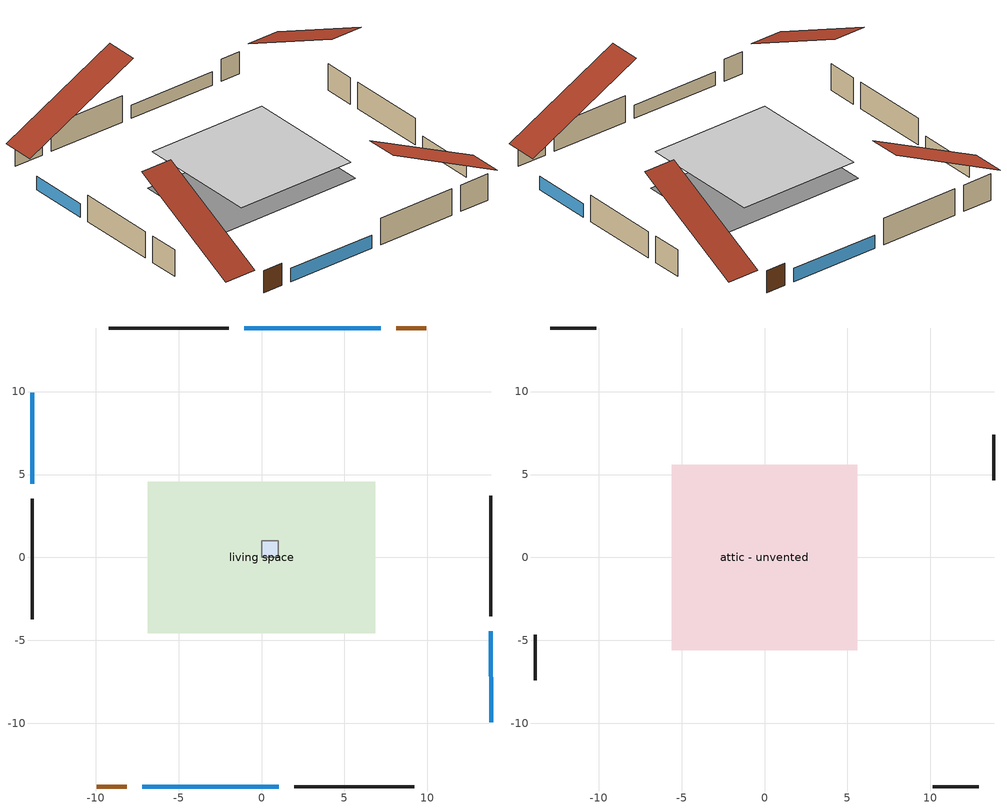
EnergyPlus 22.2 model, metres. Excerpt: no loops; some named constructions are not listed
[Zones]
living space
 floor foundation (Slab construction): -6.86,-4.57 -6.86,4.57 6.86,4.57 6.86,-4.57 z0
 wall outside (Wall construction): -1.97,13.83 -9.21,13.83 / 13.83,-3.53 13.83,3.71 / 1.97,-13.83 9.21,-13.83 / -13.83,3.53 -13.83,-3.71 z0:2.44
 wall outside (AdiabaticWallConstruction 1): 9.94,13.83 8.11,13.83 / -9.94,-13.83 -8.11,-13.83 z0:2.03
 wall outside (AdiabaticWallConstruction): 13.83,-9.94 13.83,-4.45 / 7.19,13.83 -1.05,13.83 / -7.19,-13.83 1.05,-13.83 / -13.83,9.94 -13.83,4.45 z0:1.22
 window (WindowConstruction 2): 13.83,-9.94 13.83,-4.46 z0:1.22
 window (WindowConstruction): 7.19,13.83 -1.04,13.83 z0:1.22
 window (WindowConstruction 1): -7.19,-13.83 1.04,-13.83 z0:1.22
 window (WindowConstruction 3): -13.83,9.94 -13.83,4.46 z0:1.22
 door (Door): 9.94,13.83 8.11,13.83 z0:2.03
 door (Door 1): -9.94,-13.83 -8.11,-13.83 z0:2.03
central ac and furnace airloop ret air zone
 floor adiabatic (AdiabaticConst): 0,0 0,1 1,1 1,0 z0
 wall adiabatic (AdiabaticConst): 0,1 0,0 1,0 1,1 0,1 z0:1
 ceiling adiabatic (AdiabaticConst): 1,0 1,1 0,1 0,0 z1
attic - unvented
 floor to living space (FloorBelowAttic construction Reversed): -5.6,-5.6 -5.6,5.6 5.6,5.6 5.6,-5.6 z2.44
 wall outside (WallAtticGable construction): -10.14,13.83 -12.9,13.83 / 13.83,4.64 13.83,7.4 / 10.14,-13.83 12.9,-13.83 / -13.83,-4.64 -13.83,-7.4 z0:2.44
 roof outside (Roof construction): 10.87,13.83,2.44 10.87,3.24,7.74 13.83,3.24,7.74 13.83,13.83,2.44; 13.83,-10.87,2.44 3.24,-10.87,7.74 3.24,-13.83,7.74 13.83,-13.83,2.44; -10.87,-13.83,2.44 -10.87,-3.24,7.74 -13.83,-3.24,7.74 -13.83,-13.83,2.44; -13.83,10.87,2.44 -3.24,10.87,7.74 -3.24,13.83,7.74 -13.83,13.83,2.44
[Construction]
FloorBelowAttic construction: CeilingStudAndCavity, Drywall 0.5 in.
[Schedule:Day:Interval]
Schedule Day 5; Schedule Day 6; Schedule Day 7; Schedule Day 9; Schedule Day 11; Schedule Day 12; Schedule Day 14; Schedule Day 15; Schedule Day 16; Schedule Day 17; Schedule Day 18; Schedule Day 19; clothes dryer exhaust schedule allday2; clothes dryer exhaust schedule allday3; clothes dryer exhaust schedule allday4; clothes dryer exhaust schedule allday6; clothes dryer schedule allday2; clothes dryer schedule allday3; clothes dryer schedule allday4; clothes dryer schedule allday6; cooling season schedule allday1; cooling season schedule allday11; heating season schedule allday3: 24:00, 0, No
clothes dryer exhaust schedule allday1: 09:00, 0, 10:00, 0.566667, 16:00, 0, 17:00, 0.3, 18:00, 0.1, 24:00, 0, No
clothes dryer exhaust schedule allday5: 06:00, 0, 07:00, 0.65, 11:00, 0, 12:00, 0.566667, 20:00, 0, 23:00, 0.4, 24:00, 0, No
clothes dryer exhaust schedule allday7: 13:00, 0, 15:00, 0.4, 24:00, 0, No
clothes dryer schedule allday1: 09:00, 0, 10:00, 0.0302714, 16:00, 0, 17:00, 0.0058593, 24:00, 0, No
clothes dryer schedule allday5: 06:00, 0, 07:00, 0.0211826, 11:00, 0, 12:00, 0.0193903, 20:00, 0, 21:00, 0.00874707, 22:00, 0.00322948, 23:00, 0.012392, 24:00, 0, No
clothes dryer schedule allday7: 13:00, 0, 14:00, 0.00380235, 15:00, 0.00029145, 24:00, 0, No
cooking range allday1; cooking range allday12: 02:00, 0.0466667, 04:00, 0.0266667, 05:00, 0.0466667, 06:00, 0.0733333, 07:00, 0.166667, 08:00, 0.28, 09:00, 0.306667, 10:00, 0.32, 11:00, 0.28, 12:00, 0.333333, 13:00, 0.38, 14:00, 0.306667, 15:00, 0.38, 16:00, 0.293333, 17:00, 0.613333, 18:00, 1, 19:00, 0.78, 20:00, 0.4, 21:00, 0.233333, 22:00, 0.166667, 23:00, 0.106667, 24:00, 0.0733333, No
cooking range allday3; cooking range allday5: 02:00, 0.0421574, 04:00, 0.0240899, 05:00, 0.0421574, 06:00, 0.0662473, 07:00, 0.150562, 08:00, 0.252944, 09:00, 0.277034, 10:00, 0.289079, 11:00, 0.252944, 12:00, 0.301124, 13:00, 0.343282, 14:00, 0.277034, 15:00, 0.343282, 16:00, 0.264989, 17:00, 0.554069, 18:00, 0.903373, 19:00, 0.704631, 20:00, 0.361349, 21:00, 0.210787, 22:00, 0.150562, 23:00, 0.0963598, 24:00, 0.0662473, No
cooking range allday4: 02:00, 0.0419872, 04:00, 0.0239927, 05:00, 0.0419872, 06:00, 0.0659799, 07:00, 0.149954, 08:00, 0.251923, 09:00, 0.275916, 10:00, 0.287912, 11:00, 0.251923, 12:00, 0.299909, 13:00, 0.341896, 14:00, 0.275916, 15:00, 0.341896, 16:00, 0.26392, 17:00, 0.551832, 18:00, 0.899727, 19:00, 0.701787, 20:00, 0.359891, 21:00, 0.209936, 22:00, 0.149954, 23:00, 0.0959708, 24:00, 0.0659799, No
cooking range allday6; cooking range allday9: 02:00, 0.0378608, 04:00, 0.0216348, 05:00, 0.0378608, 06:00, 0.0594956, 07:00, 0.135217, 08:00, 0.227165, 09:00, 0.2488, 10:00, 0.259617, 11:00, 0.227165, 12:00, 0.270435, 13:00, 0.308295, 14:00, 0.2488, 15:00, 0.308295, 16:00, 0.237982, 17:00, 0.4976, 18:00, 0.811304, 19:00, 0.632817, 20:00, 0.324521, 21:00, 0.189304, 22:00, 0.135217, 23:00, 0.086539, 24:00, 0.0594956, No
cooking range allday7: 02:00, 0.0381161, 04:00, 0.0217806, 05:00, 0.0381161, 06:00, 0.0598967, 07:00, 0.136129, 08:00, 0.228696, 09:00, 0.250477, 10:00, 0.261367, 11:00, 0.228696, 12:00, 0.272258, 13:00, 0.310374, 14:00, 0.250477, 15:00, 0.310374, 16:00, 0.239587, 17:00, 0.500954, 18:00, 0.816773, 19:00, 0.637083, 20:00, 0.326709, 21:00, 0.19058, 22:00, 0.136129, 23:00, 0.0871225, 24:00, 0.0598967, No
cooking range allday10: 02:00, 0.0461562, 04:00, 0.026375, 05:00, 0.0461562, 06:00, 0.0725311, 07:00, 0.164844, 08:00, 0.276937, 09:00, 0.303312, 10:00, 0.3165, 11:00, 0.276937, 12:00, 0.329687, 13:00, 0.375843, 14:00, 0.303312, 15:00, 0.375843, 16:00, 0.290125, 17:00, 0.606624, 18:00, 0.989061, 19:00, 0.771468, 20:00, 0.395624, 21:00, 0.230781, 22:00, 0.164844, 23:00, 0.1055, 24:00, 0.0725311, No
cooling season schedule allday3; heating season schedule allday1; heating season schedule allday11; natural vent avail schedule day: 24:00, 1, No
exterior lighting schedule weekday1; exterior lighting schedule weekday12: 05:00, 0.434959, 06:00, 0.349858, 07:00, 0.330947, 08:00, 0.321491, 09:00, 0.312035, 10:00, 0.264757, 11:00, 0.208024, 12:00, 0.141834, 13:00, 0.113467, 15:00, 0.104012, 16:00, 0.113467, 17:00, 0.179657, 18:00, 0.349858, 19:00, 0.463325, 20:00, 0.614615, 21:00, 0.860461, 22:00, 0.99284, 23:00, 0.860461, 24:00, 0.595704, No
exterior lighting schedule weekday2: 05:00, 0.438095, 06:00, 0.352381, 07:00, 0.333333, 08:00, 0.32381, 09:00, 0.314286, 10:00, 0.266667, 11:00, 0.209524, 12:00, 0.142857, 13:00, 0.114286, 15:00, 0.104762, 16:00, 0.114286, 17:00, 0.180952, 18:00, 0.352381, 19:00, 0.466667, 20:00, 0.619048, 21:00, 0.866667, 22:00, 1, 23:00, 0.866667, 24:00, 0.6, No
exterior lighting schedule weekday3; exterior lighting schedule weekday5: 05:00, 0.346085, 06:00, 0.278373, 07:00, 0.263325, 08:00, 0.255802, 09:00, 0.248278, 10:00, 0.21066, 11:00, 0.165519, 12:00, 0.112854, 13:00, 0.090283, 15:00, 0.0827594, 16:00, 0.090283, 17:00, 0.142948, 18:00, 0.278373, 19:00, 0.368656, 20:00, 0.489033, 21:00, 0.684646, 22:00, 0.789976, 23:00, 0.684646, 24:00, 0.473986, No
exterior lighting schedule weekday4: 05:00, 0.344691, 06:00, 0.277251, 07:00, 0.262265, 08:00, 0.254771, 09:00, 0.247278, 10:00, 0.209812, 11:00, 0.164852, 12:00, 0.112399, 13:00, 0.0899193, 15:00, 0.082426, 16:00, 0.0899193, 17:00, 0.142372, 18:00, 0.277251, 19:00, 0.367171, 20:00, 0.487063, 21:00, 0.681888, 22:00, 0.786794, 23:00, 0.681888, 24:00, 0.472076, No
exterior lighting schedule weekday6; exterior lighting schedule weekday9: 05:00, 0.28823, 06:00, 0.231837, 07:00, 0.219305, 08:00, 0.213039, 09:00, 0.206773, 10:00, 0.175444, 11:00, 0.137849, 12:00, 0.093988, 13:00, 0.0751904, 15:00, 0.0689245, 16:00, 0.0751904, 17:00, 0.119051, 18:00, 0.231837, 19:00, 0.307027, 20:00, 0.407281, 21:00, 0.570194, 22:00, 0.657916, 23:00, 0.570194, 24:00, 0.394749, No
exterior lighting schedule weekday7: 05:00, 0.286139, 06:00, 0.230155, 07:00, 0.217714, 08:00, 0.211494, 09:00, 0.205273, 10:00, 0.174171, 11:00, 0.136849, 12:00, 0.0933061, 13:00, 0.0746448, 15:00, 0.0684244, 16:00, 0.0746448, 17:00, 0.118188, 18:00, 0.230155, 19:00, 0.3048, 20:00, 0.404326, 21:00, 0.566057, 22:00, 0.653142, 23:00, 0.566057, 24:00, 0.391885, No
exterior lighting schedule weekday10: 05:00, 0.345039, 06:00, 0.277532, 07:00, 0.26253, 08:00, 0.255029, 09:00, 0.247528, 10:00, 0.210024, 11:00, 0.165019, 12:00, 0.112513, 13:00, 0.0900102, 15:00, 0.0825094, 16:00, 0.0900102, 17:00, 0.142516, 18:00, 0.277532, 19:00, 0.367542, 20:00, 0.487555, 21:00, 0.682578, 22:00, 0.787589, 23:00, 0.682578, 24:00, 0.472554, No
exterior lighting schedule weekday11: 05:00, 0.343994, 06:00, 0.276691, 07:00, 0.261734, 08:00, 0.254256, 09:00, 0.246778, 10:00, 0.209387, 11:00, 0.164519, 12:00, 0.112172, 13:00, 0.0897375, 15:00, 0.0822593, 16:00, 0.0897375, 17:00, 0.142084, 18:00, 0.276691, 19:00, 0.366428, 20:00, 0.486078, 21:00, 0.680509, 22:00, 0.785203, 23:00, 0.680509, 24:00, 0.471122, No
exterior lighting schedule weekend1; exterior lighting schedule weekend12: 02:00, 0.434959, 04:00, 0.425503, 05:00, 0.434959, 06:00, 0.425503, 07:00, 0.416047, 08:00, 0.38768, 09:00, 0.340402, 10:00, 0.283669, 11:00, 0.226935, 12:00, 0.15129, 13:00, 0.113467, 15:00, 0.104012, 16:00, 0.113467, 17:00, 0.179657, 18:00, 0.359314, 19:00, 0.45387, 20:00, 0.567337, 21:00, 0.784816, 22:00, 0.926651, 23:00, 0.803728, 24:00, 0.557882, No
exterior lighting schedule weekend2: 02:00, 0.438095, 04:00, 0.428571, 05:00, 0.438095, 06:00, 0.428571, 07:00, 0.419048, 08:00, 0.390476, 09:00, 0.342857, 10:00, 0.285714, 11:00, 0.228571, 12:00, 0.152381, 13:00, 0.114286, 15:00, 0.104762, 16:00, 0.114286, 17:00, 0.180952, 18:00, 0.361905, 19:00, 0.457143, 20:00, 0.571429, 21:00, 0.790476, 22:00, 0.933333, 23:00, 0.809524, 24:00, 0.561905, No
exterior lighting schedule weekend3; exterior lighting schedule weekend5: 02:00, 0.346085, 04:00, 0.338561, 05:00, 0.346085, 06:00, 0.338561, 07:00, 0.331038, 08:00, 0.308467, 09:00, 0.270849, 10:00, 0.225707, 11:00, 0.180566, 12:00, 0.120377, 13:00, 0.090283, 15:00, 0.0827594, 16:00, 0.090283, 17:00, 0.142948, 18:00, 0.285896, 19:00, 0.361132, 20:00, 0.451415, 21:00, 0.624457, 22:00, 0.737311, 23:00, 0.639504, 24:00, 0.443891, No
exterior lighting schedule weekend4: 02:00, 0.344691, 04:00, 0.337197, 05:00, 0.344691, 06:00, 0.337197, 07:00, 0.329704, 08:00, 0.307224, 09:00, 0.269758, 10:00, 0.224798, 11:00, 0.179839, 12:00, 0.119892, 13:00, 0.0899193, 15:00, 0.082426, 16:00, 0.0899193, 17:00, 0.142372, 18:00, 0.284744, 19:00, 0.359677, 20:00, 0.449597, 21:00, 0.621942, 22:00, 0.734341, 23:00, 0.636928, 24:00, 0.442103, No
exterior lighting schedule weekend6; exterior lighting schedule weekend9: 02:00, 0.28823, 04:00, 0.281964, 05:00, 0.28823, 06:00, 0.281964, 07:00, 0.275698, 08:00, 0.2569, 09:00, 0.225571, 10:00, 0.187976, 11:00, 0.150381, 12:00, 0.100254, 13:00, 0.0751904, 15:00, 0.0689245, 16:00, 0.0751904, 17:00, 0.119051, 18:00, 0.238103, 19:00, 0.300761, 20:00, 0.375952, 21:00, 0.520067, 22:00, 0.614055, 23:00, 0.532598, 24:00, 0.369686, No
exterior lighting schedule weekend7: 02:00, 0.286139, 04:00, 0.279918, 05:00, 0.286139, 06:00, 0.279918, 07:00, 0.273698, 08:00, 0.255037, 09:00, 0.223935, 10:00, 0.186612, 11:00, 0.14929, 12:00, 0.0995265, 13:00, 0.0746448, 15:00, 0.0684244, 16:00, 0.0746448, 17:00, 0.118188, 18:00, 0.236375, 19:00, 0.298579, 20:00, 0.373224, 21:00, 0.516294, 22:00, 0.6096, 23:00, 0.528734, 24:00, 0.367004, No
exterior lighting schedule weekend10: 02:00, 0.345039, 04:00, 0.337538, 05:00, 0.345039, 06:00, 0.337538, 07:00, 0.330038, 08:00, 0.307535, 09:00, 0.270031, 10:00, 0.225026, 11:00, 0.18002, 12:00, 0.120014, 13:00, 0.0900102, 15:00, 0.0825094, 16:00, 0.0900102, 17:00, 0.142516, 18:00, 0.285032, 19:00, 0.360041, 20:00, 0.450051, 21:00, 0.622571, 22:00, 0.735084, 23:00, 0.637572, 24:00, 0.44255, No
exterior lighting schedule weekend11: 02:00, 0.343994, 04:00, 0.336516, 05:00, 0.343994, 06:00, 0.336516, 07:00, 0.329037, 08:00, 0.306603, 09:00, 0.269212, 10:00, 0.224344, 11:00, 0.179475, 12:00, 0.11965, 13:00, 0.0897375, 15:00, 0.0822593, 16:00, 0.0897375, 17:00, 0.142084, 18:00, 0.284169, 19:00, 0.35895, 20:00, 0.448687, 21:00, 0.620684, 22:00, 0.732856, 23:00, 0.63564, 24:00, 0.441209, No
fridge allday1; fridge allday12: 01:00, 0.610949, 02:00, 0.595675, 03:00, 0.580401, 04:00, 0.565128, 06:00, 0.549854, 07:00, 0.580401, 08:00, 0.610949, 10:00, 0.626223, 12:00, 0.610949, 15:00, 0.641496, 16:00, 0.626223, 17:00, 0.672044, 18:00, 0.733139, 19:00, 0.763686, 20:00, 0.733139, 21:00, 0.717865, 22:00, 0.702591, 23:00, 0.672044, 24:00, 0.626223, No
fridge allday2: 01:00, 0.609489, 02:00, 0.594252, 03:00, 0.579015, 04:00, 0.563777, 06:00, 0.54854, 07:00, 0.579015, 08:00, 0.609489, 10:00, 0.624726, 12:00, 0.609489, 15:00, 0.639964, 16:00, 0.624726, 17:00, 0.670438, 18:00, 0.731387, 19:00, 0.761861, 20:00, 0.731387, 21:00, 0.71615, 22:00, 0.700912, 23:00, 0.670438, 24:00, 0.624726, No
fridge allday3: 01:00, 0.791241, 02:00, 0.77146, 03:00, 0.751679, 04:00, 0.731898, 06:00, 0.712117, 07:00, 0.751679, 08:00, 0.791241, 10:00, 0.811022, 12:00, 0.791241, 15:00, 0.830803, 16:00, 0.811022, 17:00, 0.870365, 18:00, 0.949489, 19:00, 0.989051, 20:00, 0.949489, 21:00, 0.929708, 22:00, 0.909927, 23:00, 0.870365, 24:00, 0.811022, No
fridge allday6: 01:00, 0.8, 02:00, 0.78, 03:00, 0.76, 04:00, 0.74, 06:00, 0.72, 07:00, 0.76, 08:00, 0.8, 10:00, 0.82, 12:00, 0.8, 15:00, 0.84, 16:00, 0.82, 17:00, 0.88, 18:00, 0.96, 19:00, 1, 20:00, 0.96, 21:00, 0.94, 22:00, 0.92, 23:00, 0.88, 24:00, 0.82, No
fridge allday10: 01:00, 0.679562, 02:00, 0.662573, 03:00, 0.645584, 04:00, 0.628595, 06:00, 0.611606, 07:00, 0.645584, 08:00, 0.679562, 10:00, 0.696551, 12:00, 0.679562, 15:00, 0.71354, 16:00, 0.696551, 17:00, 0.747518, 18:00, 0.815474, 19:00, 0.849453, 20:00, 0.815474, 21:00, 0.798485, 22:00, 0.781496, 23:00, 0.747518, 24:00, 0.696551, No
fridge allday11: 01:00, 0.675182, 02:00, 0.658303, 03:00, 0.641423, 04:00, 0.624544, 06:00, 0.607664, 07:00, 0.641423, 08:00, 0.675182, 10:00, 0.692062, 12:00, 0.675182, 15:00, 0.708942, 16:00, 0.692062, 17:00, 0.742701, 18:00, 0.810219, 19:00, 0.843978, 20:00, 0.810219, 21:00, 0.793339, 22:00, 0.77646, 23:00, 0.742701, 24:00, 0.692062, No
lighting schedule allday1: 01:00, 0.12334, 02:00, 0.074004, 04:00, 0.049336, 05:00, 0.0548505, 06:00, 0.150503, 07:00, 0.35334, 08:00, 0.447143, 09:00, 0.475188, 10:00, 0.48846, 11:00, 0.475179, 12:00, 0.456779, 13:00, 0.443498, 14:00, 0.43959, 15:00, 0.440884, 16:00, 0.454009, 17:00, 0.504823, 18:00, 0.636443, 19:00, 0.841479, 20:00, 0.996098, 21:00, 0.962576, 22:00, 0.773108, 23:00, 0.674739, 24:00, 0.248398, No
lighting schedule allday2: 01:00, 0.12334, 02:00, 0.074004, 04:00, 0.049336, 05:00, 0.0545684, 06:00, 0.149097, 07:00, 0.350038, 08:00, 0.442964, 09:00, 0.468466, 10:00, 0.479334, 11:00, 0.466177, 12:00, 0.447949, 13:00, 0.434792, 14:00, 0.43092, 15:00, 0.431505, 16:00, 0.439276, 17:00, 0.471458, 18:00, 0.564332, 19:00, 0.736117, 20:00, 0.91822, 21:00, 0.974482, 22:00, 0.854567, 23:00, 0.517533, 24:00, 0.248398, No
lighting schedule allday3: 01:00, 0.12334, 02:00, 0.074004, 04:00, 0.049336, 05:00, 0.0537977, 06:00, 0.145253, 07:00, 0.341015, 08:00, 0.431545, 09:00, 0.450321, 10:00, 0.45484, 11:00, 0.442022, 12:00, 0.424264, 13:00, 0.411446, 14:00, 0.407674, 15:00, 0.407953, 16:00, 0.413135, 17:00, 0.435069, 18:00, 0.502214, 19:00, 0.640371, 20:00, 0.818581, 21:00, 0.928923, 22:00, 0.882823, 23:00, 0.546485, 24:00, 0.248398, No
lighting schedule allday4: 01:00, 0.12334, 02:00, 0.074004, 04:00, 0.049336, 05:00, 0.0527448, 06:00, 0.140003, 07:00, 0.328689, 08:00, 0.415947, 09:00, 0.426054, 10:00, 0.422418, 11:00, 0.410064, 12:00, 0.392947, 13:00, 0.380593, 14:00, 0.376958, 15:00, 0.37666, 16:00, 0.377301, 17:00, 0.381054, 18:00, 0.397442, 19:00, 0.448538, 20:00, 0.559861, 21:00, 0.721252, 22:00, 0.855187, 23:00, 0.60541, 24:00, 0.248398, No
lighting schedule allday5: 01:00, 0.12334, 02:00, 0.074004, 04:00, 0.049336, 05:00, 0.0516919, 06:00, 0.134753, 07:00, 0.316363, 08:00, 0.400349, 09:00, 0.402385, 10:00, 0.391195, 11:00, 0.379304, 12:00, 0.36283, 13:00, 0.350939, 14:00, 0.347439, 15:00, 0.347149, 16:00, 0.347684, 17:00, 0.350637, 18:00, 0.363184, 19:00, 0.402418, 20:00, 0.49119, 21:00, 0.631439, 22:00, 0.772248, 23:00, 0.579079, 24:00, 0.248398, No
lighting schedule allday6: 01:00, 0.12334, 02:00, 0.074004, 04:00, 0.049336, 05:00, 0.0509211, 06:00, 0.13091, 07:00, 0.30734, 08:00, 0.388931, 09:00, 0.385439, 10:00, 0.369098, 11:00, 0.357547, 12:00, 0.341542, 13:00, 0.32999, 14:00, 0.326591, 15:00, 0.326318, 16:00, 0.326863, 17:00, 0.329604, 18:00, 0.340553, 19:00, 0.37364, 20:00, 0.448207, 21:00, 0.57002, 22:00, 0.704724, 23:00, 0.551643, 24:00, 0.248398, No
lighting schedule allday7: 01:00, 0.12334, 02:00, 0.074004, 04:00, 0.049336, 05:00, 0.050639, 06:00, 0.129503, 07:00, 0.304037, 08:00, 0.384751, 09:00, 0.379317, 10:00, 0.361171, 11:00, 0.349743, 12:00, 0.33391, 13:00, 0.322483, 14:00, 0.31912, 15:00, 0.318849, 16:00, 0.319381, 17:00, 0.322064, 18:00, 0.332822, 19:00, 0.365465, 20:00, 0.439343, 21:00, 0.560618, 22:00, 0.695586, 23:00, 0.547506, 24:00, 0.248398, No
lighting schedule allday8: 01:00, 0.12334, 02:00, 0.074004, 04:00, 0.049336, 05:00, 0.0509211, 06:00, 0.13091, 07:00, 0.30734, 08:00, 0.388931, 09:00, 0.385439, 10:00, 0.369098, 11:00, 0.357547, 12:00, 0.341542, 13:00, 0.32999, 14:00, 0.326591, 15:00, 0.326318, 16:00, 0.326912, 17:00, 0.33014, 18:00, 0.343624, 19:00, 0.385056, 20:00, 0.477044, 21:00, 0.619219, 22:00, 0.757544, 23:00, 0.569318, 24:00, 0.248398, No
lighting schedule allday9: 01:00, 0.12334, 02:00, 0.074004, 04:00, 0.049336, 05:00, 0.0516919, 06:00, 0.134753, 07:00, 0.316363, 08:00, 0.400349, 09:00, 0.402385, 10:00, 0.391195, 11:00, 0.379304, 12:00, 0.36283, 13:00, 0.350939, 14:00, 0.347439, 15:00, 0.347221, 16:00, 0.348419, 17:00, 0.354706, 18:00, 0.379344, 19:00, 0.447925, 20:00, 0.579797, 21:00, 0.743589, 22:00, 0.84593, 23:00, 0.582384, 24:00, 0.248398, No
lighting schedule allday10: 01:00, 0.12334, 02:00, 0.074004, 04:00, 0.049336, 05:00, 0.0527448, 06:00, 0.140003, 07:00, 0.328689, 08:00, 0.415947, 09:00, 0.426054, 10:00, 0.422418, 11:00, 0.410064, 12:00, 0.392947, 13:00, 0.380593, 14:00, 0.376958, 15:00, 0.376913, 16:00, 0.379719, 17:00, 0.393282, 18:00, 0.440642, 19:00, 0.553199, 20:00, 0.726515, 21:00, 0.874889, 22:00, 0.886623, 23:00, 0.562251, 24:00, 0.248398, No
lighting schedule allday11: 01:00, 0.12334, 02:00, 0.074004, 04:00, 0.049336, 05:00, 0.0537977, 06:00, 0.145253, 07:00, 0.341015, 08:00, 0.431545, 09:00, 0.450321, 10:00, 0.45484, 11:00, 0.442022, 12:00, 0.424264, 13:00, 0.411446, 14:00, 0.407674, 15:00, 0.411096, 16:00, 0.434715, 17:00, 0.506521, 18:00, 0.658131, 19:00, 0.850353, 20:00, 0.954214, 21:00, 0.879153, 22:00, 0.691808, 23:00, 0.602727, 24:00, 0.248398, No
lighting schedule allday12: 01:00, 0.12334, 02:00, 0.074004, 04:00, 0.049336, 05:00, 0.0545684, 06:00, 0.149097, 07:00, 0.350038, 08:00, 0.442964, 09:00, 0.468466, 10:00, 0.479334, 11:00, 0.466177, 12:00, 0.447949, 13:00, 0.434792, 14:00, 0.43092, 15:00, 0.433882, 16:00, 0.456688, 17:00, 0.531613, 18:00, 0.695539, 19:00, 0.902036, 20:00, 1, 21:00, 0.897458, 22:00, 0.690417, 23:00, 0.592033, 24:00, 0.248398, No
misc plug loads schedule allday1; misc plug loads schedule allday12: 01:00, 0.655649, 02:00, 0.618183, 03:00, 0.599451, 04:00, 0.580718, 05:00, 0.599451, 06:00, 0.618183, 07:00, 0.693115, 08:00, 0.786779, 11:00, 0.805512, 12:00, 0.824245, 14:00, 0.842977, 15:00, 0.824245, 16:00, 0.86171, 17:00, 0.899176, 18:00, 0.974107, 19:00, 0.99284, 20:00, 0.936642, 21:00, 0.880443, 22:00, 0.842977, 23:00, 0.749313, 24:00, 0.674382, No
misc plug loads schedule allday2: 01:00, 0.660377, 02:00, 0.622642, 03:00, 0.603774, 04:00, 0.584906, 05:00, 0.603774, 06:00, 0.622642, 07:00, 0.698113, 08:00, 0.792453, 11:00, 0.811321, 12:00, 0.830189, 14:00, 0.849057, 15:00, 0.830189, 16:00, 0.867925, 17:00, 0.90566, 18:00, 0.981132, 19:00, 1, 20:00, 0.943396, 21:00, 0.886792, 22:00, 0.849057, 23:00, 0.754717, 24:00, 0.679245, No
misc plug loads schedule allday3; misc plug loads schedule allday5: 01:00, 0.521682, 02:00, 0.491872, 03:00, 0.476967, 04:00, 0.462062, 05:00, 0.476967, 06:00, 0.491872, 07:00, 0.551493, 08:00, 0.626019, 11:00, 0.640924, 12:00, 0.655829, 14:00, 0.670734, 15:00, 0.655829, 16:00, 0.68564, 17:00, 0.71545, 18:00, 0.775071, 19:00, 0.789976, 20:00, 0.745261, 21:00, 0.700545, 22:00, 0.670734, 23:00, 0.596208, 24:00, 0.536588, No
misc plug loads schedule allday4: 01:00, 0.519581, 02:00, 0.489891, 03:00, 0.475045, 04:00, 0.4602, 05:00, 0.475045, 06:00, 0.489891, 07:00, 0.549271, 08:00, 0.623497, 11:00, 0.638342, 12:00, 0.653187, 14:00, 0.668033, 15:00, 0.653187, 16:00, 0.682878, 17:00, 0.712568, 18:00, 0.771949, 19:00, 0.786794, 20:00, 0.742258, 21:00, 0.697723, 22:00, 0.668033, 23:00, 0.593807, 24:00, 0.534426, No
misc plug loads schedule allday6; misc plug loads schedule allday9: 01:00, 0.434473, 02:00, 0.409646, 03:00, 0.397232, 04:00, 0.384819, 05:00, 0.397232, 06:00, 0.409646, 07:00, 0.4593, 08:00, 0.521367, 11:00, 0.533781, 12:00, 0.546194, 14:00, 0.558608, 15:00, 0.546194, 16:00, 0.571021, 17:00, 0.595848, 18:00, 0.645502, 19:00, 0.657916, 20:00, 0.620675, 21:00, 0.583435, 22:00, 0.558608, 23:00, 0.49654, 24:00, 0.446886, No
misc plug loads schedule allday7: 01:00, 0.43132, 02:00, 0.406674, 03:00, 0.39435, 04:00, 0.382027, 05:00, 0.39435, 06:00, 0.406674, 07:00, 0.455967, 08:00, 0.517585, 11:00, 0.529908, 12:00, 0.542231, 14:00, 0.554555, 15:00, 0.542231, 16:00, 0.566878, 17:00, 0.591525, 18:00, 0.640819, 19:00, 0.653142, 20:00, 0.616172, 21:00, 0.579202, 22:00, 0.554555, 23:00, 0.492938, 24:00, 0.443644, No
misc plug loads schedule allday10: 01:00, 0.520106, 02:00, 0.490386, 03:00, 0.475526, 04:00, 0.460666, 05:00, 0.475526, 06:00, 0.490386, 07:00, 0.549827, 08:00, 0.624128, 11:00, 0.638988, 12:00, 0.653848, 14:00, 0.668708, 15:00, 0.653848, 16:00, 0.683568, 17:00, 0.713289, 18:00, 0.772729, 19:00, 0.787589, 20:00, 0.743009, 21:00, 0.698428, 22:00, 0.668708, 23:00, 0.594407, 24:00, 0.534966, No
misc plug loads schedule allday11: 01:00, 0.51853, 02:00, 0.4889, 03:00, 0.474085, 04:00, 0.45927, 05:00, 0.474085, 06:00, 0.4889, 07:00, 0.54816, 08:00, 0.622236, 11:00, 0.637051, 12:00, 0.651867, 14:00, 0.666682, 15:00, 0.651867, 16:00, 0.681497, 17:00, 0.711127, 18:00, 0.770388, 19:00, 0.785203, 20:00, 0.740757, 21:00, 0.696312, 22:00, 0.666682, 23:00, 0.592606, 24:00, 0.533345, No
misc tv schedule weekday1; misc tv schedule weekday12: 01:00, 0.101928, 02:00, 0.0495868, 03:00, 0.0247934, 04:00, 0.0192837, 05:00, 0.030303, 06:00, 0.0495868, 07:00, 0.0798898, 08:00, 0.110193, 09:00, 0.134986, 10:00, 0.15978, 11:00, 0.179063, 12:00, 0.198347, 13:00, 0.209366, 14:00, 0.236915, 15:00, 0.250689, 16:00, 0.280992, 17:00, 0.349862, 18:00, 0.429752, 19:00, 0.578512, 20:00, 0.809917, 21:00, 1, 22:00, 0.947658, 23:00, 0.573003, 24:00, 0.247934, No
misc tv schedule weekday2: 01:00, 0.101211, 02:00, 0.0492379, 03:00, 0.0246189, 04:00, 0.0191481, 05:00, 0.0300898, 06:00, 0.0492379, 07:00, 0.0793277, 08:00, 0.109418, 09:00, 0.134036, 10:00, 0.158655, 11:00, 0.177803, 12:00, 0.196952, 13:00, 0.207893, 14:00, 0.235248, 15:00, 0.248925, 16:00, 0.279015, 17:00, 0.347401, 18:00, 0.426728, 19:00, 0.574442, 20:00, 0.804219, 21:00, 0.992964, 22:00, 0.940991, 23:00, 0.568971, 24:00, 0.246189, No
misc tv schedule weekday3; misc tv schedule weekday5: 01:00, 0.0861505, 02:00, 0.0419111, 03:00, 0.0209555, 04:00, 0.0162988, 05:00, 0.0256123, 06:00, 0.0419111, 07:00, 0.0675234, 08:00, 0.0931357, 09:00, 0.114091, 10:00, 0.135047, 11:00, 0.151346, 12:00, 0.167644, 13:00, 0.176958, 14:00, 0.200242, 15:00, 0.211884, 16:00, 0.237496, 17:00, 0.295706, 18:00, 0.363229, 19:00, 0.488963, 20:00, 0.684548, 21:00, 0.845207, 22:00, 0.800967, 23:00, 0.484306, 24:00, 0.209555, No
misc tv schedule weekday4: 01:00, 0.0868677, 02:00, 0.04226, 03:00, 0.02113, 04:00, 0.0164344, 05:00, 0.0258255, 06:00, 0.04226, 07:00, 0.0680855, 08:00, 0.093911, 09:00, 0.115041, 10:00, 0.136171, 11:00, 0.152605, 12:00, 0.16904, 13:00, 0.178431, 14:00, 0.201909, 15:00, 0.213648, 16:00, 0.239473, 17:00, 0.298168, 18:00, 0.366253, 19:00, 0.493033, 20:00, 0.690246, 21:00, 0.852243, 22:00, 0.807635, 23:00, 0.488337, 24:00, 0.2113, No
misc tv schedule weekday6; misc tv schedule weekday9: 01:00, 0.0890192, 02:00, 0.0433067, 03:00, 0.0216533, 04:00, 0.0168415, 05:00, 0.0264652, 06:00, 0.0433067, 07:00, 0.0697718, 08:00, 0.096237, 09:00, 0.11789, 10:00, 0.139544, 11:00, 0.156385, 12:00, 0.173227, 13:00, 0.18285, 14:00, 0.20691, 15:00, 0.218939, 16:00, 0.245404, 17:00, 0.305553, 18:00, 0.375324, 19:00, 0.505244, 20:00, 0.707342, 21:00, 0.873351, 22:00, 0.827638, 23:00, 0.500432, 24:00, 0.216533, No
misc tv schedule weekday7: 01:00, 0.0892882, 02:00, 0.0434375, 03:00, 0.0217187, 04:00, 0.0168924, 05:00, 0.0265451, 06:00, 0.0434375, 07:00, 0.0699826, 08:00, 0.0965278, 09:00, 0.118247, 10:00, 0.139965, 11:00, 0.156858, 12:00, 0.17375, 13:00, 0.183403, 14:00, 0.207535, 15:00, 0.219601, 16:00, 0.246146, 17:00, 0.306476, 18:00, 0.376458, 19:00, 0.506771, 20:00, 0.709479, 21:00, 0.875989, 22:00, 0.830139, 23:00, 0.501944, 24:00, 0.217187, No
misc tv schedule weekday8: 01:00, 0.0860609, 02:00, 0.0418675, 03:00, 0.0209337, 04:00, 0.0162818, 05:00, 0.0255857, 06:00, 0.0418675, 07:00, 0.0674531, 08:00, 0.0930388, 09:00, 0.113973, 10:00, 0.134906, 11:00, 0.151188, 12:00, 0.16747, 13:00, 0.176774, 14:00, 0.200033, 15:00, 0.211663, 16:00, 0.237249, 17:00, 0.295398, 18:00, 0.362851, 19:00, 0.488454, 20:00, 0.683835, 21:00, 0.844327, 22:00, 0.800134, 23:00, 0.483802, 24:00, 0.209337, No
misc tv schedule weekday10: 01:00, 0.0777237, 02:00, 0.0378116, 03:00, 0.0189058, 04:00, 0.0147045, 05:00, 0.0231071, 06:00, 0.0378116, 07:00, 0.0609186, 08:00, 0.0840257, 09:00, 0.102931, 10:00, 0.121837, 11:00, 0.136542, 12:00, 0.151246, 13:00, 0.159649, 14:00, 0.180655, 15:00, 0.191158, 16:00, 0.214265, 17:00, 0.266782, 18:00, 0.3277, 19:00, 0.441135, 20:00, 0.617589, 21:00, 0.762533, 22:00, 0.722621, 23:00, 0.436933, 24:00, 0.189058, No
misc tv schedule weekday11: 01:00, 0.0770962, 02:00, 0.0375063, 03:00, 0.0187531, 04:00, 0.0145858, 05:00, 0.0229205, 06:00, 0.0375063, 07:00, 0.0604268, 08:00, 0.0833473, 09:00, 0.1021, 10:00, 0.120854, 11:00, 0.135439, 12:00, 0.150025, 13:00, 0.15836, 14:00, 0.179197, 15:00, 0.189615, 16:00, 0.212536, 17:00, 0.264628, 18:00, 0.325054, 19:00, 0.437573, 20:00, 0.612602, 21:00, 0.756376, 22:00, 0.716786, 23:00, 0.433406, 24:00, 0.187531, No
misc tv schedule weekend1; misc tv schedule weekend12: 01:00, 0.0936057, 02:00, 0.0468029, 03:00, 0.0255288, 04:00, 0.0170192, 05:00, 0.0234014, 06:00, 0.0297836, 07:00, 0.0510577, 08:00, 0.0914783, 09:00, 0.151046, 10:00, 0.199976, 11:00, 0.238269, 12:00, 0.261671, 13:00, 0.280817, 14:00, 0.331875, 15:00, 0.378678, 16:00, 0.416971, 17:00, 0.438245, 18:00, 0.453137, 19:00, 0.533978, 20:00, 0.702043, 21:00, 0.825432, 22:00, 0.76161, 23:00, 0.480793, 24:00, 0.219123, No
misc tv schedule weekend2: 01:00, 0.0929471, 02:00, 0.0464736, 03:00, 0.0253492, 04:00, 0.0168995, 05:00, 0.0232368, 06:00, 0.0295741, 07:00, 0.0506984, 08:00, 0.0908347, 09:00, 0.149983, 10:00, 0.198569, 11:00, 0.236593, 12:00, 0.259829, 13:00, 0.278841, 14:00, 0.32954, 15:00, 0.376013, 16:00, 0.414037, 17:00, 0.435162, 18:00, 0.449949, 19:00, 0.530221, 20:00, 0.697103, 21:00, 0.819625, 22:00, 0.756252, 23:00, 0.47741, 24:00, 0.217581, No
misc tv schedule weekend3; misc tv schedule weekend5: 01:00, 0.0791162, 02:00, 0.0395581, 03:00, 0.0215771, 04:00, 0.0143848, 05:00, 0.019779, 06:00, 0.0251733, 07:00, 0.0431543, 08:00, 0.0773181, 09:00, 0.127665, 10:00, 0.169021, 11:00, 0.201387, 12:00, 0.221166, 13:00, 0.237349, 14:00, 0.280503, 15:00, 0.320061, 16:00, 0.352427, 17:00, 0.370408, 18:00, 0.382994, 19:00, 0.451322, 20:00, 0.593371, 21:00, 0.697661, 22:00, 0.643718, 23:00, 0.40637, 24:00, 0.185204, No
misc tv schedule weekend4: 01:00, 0.0797748, 02:00, 0.0398874, 03:00, 0.0217568, 04:00, 0.0145045, 05:00, 0.0199437, 06:00, 0.0253829, 07:00, 0.0435135, 08:00, 0.0779617, 09:00, 0.128728, 10:00, 0.170428, 11:00, 0.203063, 12:00, 0.223007, 13:00, 0.239324, 14:00, 0.282838, 15:00, 0.322725, 16:00, 0.355361, 17:00, 0.373491, 18:00, 0.386183, 19:00, 0.455079, 20:00, 0.598311, 21:00, 0.703469, 22:00, 0.649077, 23:00, 0.409752, 24:00, 0.186746, No
misc tv schedule weekend6; misc tv schedule weekend9: 01:00, 0.0817507, 02:00, 0.0408753, 03:00, 0.0222956, 04:00, 0.0148638, 05:00, 0.0204377, 06:00, 0.0260116, 07:00, 0.0445913, 08:00, 0.0798927, 09:00, 0.131916, 10:00, 0.174649, 11:00, 0.208093, 12:00, 0.22853, 13:00, 0.245252, 14:00, 0.289843, 15:00, 0.330719, 16:00, 0.364162, 17:00, 0.382742, 18:00, 0.395748, 19:00, 0.46635, 20:00, 0.61313, 21:00, 0.720892, 22:00, 0.665153, 23:00, 0.419901, 24:00, 0.191371, No
misc tv schedule weekend7: 01:00, 0.0819976, 02:00, 0.0409988, 03:00, 0.022363, 04:00, 0.0149087, 05:00, 0.0204994, 06:00, 0.0260902, 07:00, 0.044726, 08:00, 0.0801341, 09:00, 0.132314, 10:00, 0.175177, 11:00, 0.208721, 12:00, 0.229221, 13:00, 0.245993, 14:00, 0.290719, 15:00, 0.331718, 16:00, 0.365262, 17:00, 0.383898, 18:00, 0.396943, 19:00, 0.467759, 20:00, 0.614982, 21:00, 0.72307, 22:00, 0.667163, 23:00, 0.42117, 24:00, 0.191949, No
misc tv schedule weekend8: 01:00, 0.0790339, 02:00, 0.0395169, 03:00, 0.0215547, 04:00, 0.0143698, 05:00, 0.0197585, 06:00, 0.0251471, 07:00, 0.0431094, 08:00, 0.0772376, 09:00, 0.127532, 10:00, 0.168845, 11:00, 0.201177, 12:00, 0.220936, 13:00, 0.237102, 14:00, 0.280211, 15:00, 0.319728, 16:00, 0.35206, 17:00, 0.370022, 18:00, 0.382596, 19:00, 0.450852, 20:00, 0.592754, 21:00, 0.696935, 22:00, 0.643048, 23:00, 0.405947, 24:00, 0.185011, No
misc tv schedule weekend10: 01:00, 0.0713775, 02:00, 0.0356887, 03:00, 0.0194666, 04:00, 0.0129777, 05:00, 0.0178444, 06:00, 0.022711, 07:00, 0.0389332, 08:00, 0.0697552, 09:00, 0.115177, 10:00, 0.152488, 11:00, 0.181688, 12:00, 0.199532, 13:00, 0.214132, 14:00, 0.253066, 15:00, 0.288754, 16:00, 0.317954, 17:00, 0.334176, 18:00, 0.345532, 19:00, 0.407176, 20:00, 0.535331, 21:00, 0.629419, 22:00, 0.580753, 23:00, 0.366621, 24:00, 0.167088, No
misc tv schedule weekend11: 01:00, 0.0708012, 02:00, 0.0354006, 03:00, 0.0193094, 04:00, 0.0128729, 05:00, 0.0177003, 06:00, 0.0225276, 07:00, 0.0386188, 08:00, 0.0691921, 09:00, 0.114247, 10:00, 0.151257, 11:00, 0.180221, 12:00, 0.197921, 13:00, 0.212404, 14:00, 0.251022, 15:00, 0.286423, 16:00, 0.315387, 17:00, 0.331478, 18:00, 0.342742, 19:00, 0.403889, 20:00, 0.531009, 21:00, 0.624338, 22:00, 0.576064, 23:00, 0.363661, 24:00, 0.165739, No
occupants schedule allday1: 07:00, 1, 08:00, 0.8831, 09:00, 0.40861, 16:00, 0.24189, 17:00, 0.29498, 18:00, 0.5531, 21:00, 0.89693, 24:00, 1, No
[Schedule:Week:Daily]
clothes dryer exhaust schedule Week Rule - Jan1-Jan6: clothes dryer exhaust schedule allday1, clothes dryer exhaust schedule allday1, clothes dryer exhaust schedule allday2, clothes dryer exhaust schedule allday3, clothes dryer exhaust schedule allday4, clothes dryer exhaust schedule allday5, clothes dryer exhaust schedule allday6, Schedule Day 19, Schedule Day 19, Schedule Day 19, Schedule Day 19, Schedule Day 19
clothes dryer exhaust schedule Week Rule - Jan7-Dec31: clothes dryer exhaust schedule allday7, clothes dryer exhaust schedule allday1, clothes dryer exhaust schedule allday2, clothes dryer exhaust schedule allday3, clothes dryer exhaust schedule allday4, clothes dryer exhaust schedule allday5, clothes dryer exhaust schedule allday6, Schedule Day 19, Schedule Day 19, Schedule Day 19, Schedule Day 19, Schedule Day 19
cooling season schedule Week Rule - Feb25-Mar3: cooling season schedule allday1, cooling season schedule allday1, cooling season schedule allday1, cooling season schedule allday1, cooling season schedule allday3, cooling season schedule allday3, cooling season schedule allday3, Schedule Day 5, Schedule Day 5, Schedule Day 5, Schedule Day 5, Schedule Day 5
cooling season schedule Week Rule - Jan1-Feb24: cooling season schedule allday1, cooling season schedule allday1, cooling season schedule allday1, cooling season schedule allday1, cooling season schedule allday1, cooling season schedule allday1, cooling season schedule allday1, Schedule Day 5, Schedule Day 5, Schedule Day 5, Schedule Day 5, Schedule Day 5
cooling season schedule Week Rule - Mar4-Oct27: cooling season schedule allday3, cooling season schedule allday3, cooling season schedule allday3, cooling season schedule allday3, cooling season schedule allday3, cooling season schedule allday3, cooling season schedule allday3, Schedule Day 5, Schedule Day 5, Schedule Day 5, Schedule Day 5, Schedule Day 5
cooling season schedule Week Rule - Nov4-Dec31: cooling season schedule allday11, cooling season schedule allday11, cooling season schedule allday11, cooling season schedule allday11, cooling season schedule allday11, cooling season schedule allday11, cooling season schedule allday11, Schedule Day 5, Schedule Day 5, Schedule Day 5, Schedule Day 5, Schedule Day 5
cooling season schedule Week Rule - Oct28-Nov3: cooling season schedule allday3, cooling season schedule allday3, cooling season schedule allday3, cooling season schedule allday3, cooling season schedule allday11, cooling season schedule allday11, cooling season schedule allday11, Schedule Day 5, Schedule Day 5, Schedule Day 5, Schedule Day 5, Schedule Day 5
exterior lighting schedule Week Rule - Apr1-Apr28: exterior lighting schedule weekend4, exterior lighting schedule weekday4, exterior lighting schedule weekday4, exterior lighting schedule weekday4, exterior lighting schedule weekday4, exterior lighting schedule weekday4, exterior lighting schedule weekend4, Schedule Day 17, Schedule Day 17, Schedule Day 17, Schedule Day 17, Schedule Day 17
exterior lighting schedule Week Rule - Apr29-May5: exterior lighting schedule weekend4, exterior lighting schedule weekday4, exterior lighting schedule weekday5, exterior lighting schedule weekday5, exterior lighting schedule weekday5, exterior lighting schedule weekday5, exterior lighting schedule weekend5, Schedule Day 17, Schedule Day 17, Schedule Day 17, Schedule Day 17, Schedule Day 17
exterior lighting schedule Week Rule - Aug26-Sep1: exterior lighting schedule weekend7, exterior lighting schedule weekday7, exterior lighting schedule weekday7, exterior lighting schedule weekday7, exterior lighting schedule weekday7, exterior lighting schedule weekday7, exterior lighting schedule weekend9, Schedule Day 17, Schedule Day 17, Schedule Day 17, Schedule Day 17, Schedule Day 17
exterior lighting schedule Week Rule - Dec2-Dec31: exterior lighting schedule weekend12, exterior lighting schedule weekday12, exterior lighting schedule weekday12, exterior lighting schedule weekday12, exterior lighting schedule weekday12, exterior lighting schedule weekday12, exterior lighting schedule weekend12, Schedule Day 17, Schedule Day 17, Schedule Day 17, Schedule Day 17, Schedule Day 17
exterior lighting schedule Week Rule - Feb4-Feb24: exterior lighting schedule weekend2, exterior lighting schedule weekday2, exterior lighting schedule weekday2, exterior lighting schedule weekday2, exterior lighting schedule weekday2, exterior lighting schedule weekday2, exterior lighting schedule weekend2, Schedule Day 17, Schedule Day 17, Schedule Day 17, Schedule Day 17, Schedule Day 17
exterior lighting schedule Week Rule - Feb25-Mar3: exterior lighting schedule weekend2, exterior lighting schedule weekday2, exterior lighting schedule weekday2, exterior lighting schedule weekday2, exterior lighting schedule weekday3, exterior lighting schedule weekday3, exterior lighting schedule weekend3, Schedule Day 17, Schedule Day 17, Schedule Day 17, Schedule Day 17, Schedule Day 17
exterior lighting schedule Week Rule - Jan1-Jan6: exterior lighting schedule weekday1, exterior lighting schedule weekday1, exterior lighting schedule weekday1, exterior lighting schedule weekday1, exterior lighting schedule weekday1, exterior lighting schedule weekday1, exterior lighting schedule weekend1, Schedule Day 17, Schedule Day 17, Schedule Day 17, Schedule Day 17, Schedule Day 17
exterior lighting schedule Week Rule - Jan7-Jan27: exterior lighting schedule weekend1, exterior lighting schedule weekday1, exterior lighting schedule weekday1, exterior lighting schedule weekday1, exterior lighting schedule weekday1, exterior lighting schedule weekday1, exterior lighting schedule weekend1, Schedule Day 17, Schedule Day 17, Schedule Day 17, Schedule Day 17, Schedule Day 17
exterior lighting schedule Week Rule - Jan28-Feb3: exterior lighting schedule weekend1, exterior lighting schedule weekday1, exterior lighting schedule weekday1, exterior lighting schedule weekday1, exterior lighting schedule weekday2, exterior lighting schedule weekday2, exterior lighting schedule weekend2, Schedule Day 17, Schedule Day 17, Schedule Day 17, Schedule Day 17, Schedule Day 17
exterior lighting schedule Week Rule - Jul1-Aug25: exterior lighting schedule weekend7, exterior lighting schedule weekday7, exterior lighting schedule weekday7, exterior lighting schedule weekday7, exterior lighting schedule weekday7, exterior lighting schedule weekday7, exterior lighting schedule weekend7, Schedule Day 17, Schedule Day 17, Schedule Day 17, Schedule Day 17, Schedule Day 17
exterior lighting schedule Week Rule - Jun3-Jun30: exterior lighting schedule weekend6, exterior lighting schedule weekday6, exterior lighting schedule weekday6, exterior lighting schedule weekday6, exterior lighting schedule weekday6, exterior lighting schedule weekday6, exterior lighting schedule weekend6, Schedule Day 17, Schedule Day 17, Schedule Day 17, Schedule Day 17, Schedule Day 17
exterior lighting schedule Week Rule - Mar4-Mar31: exterior lighting schedule weekend3, exterior lighting schedule weekday3, exterior lighting schedule weekday3, exterior lighting schedule weekday3, exterior lighting schedule weekday3, exterior lighting schedule weekday3, exterior lighting schedule weekend3, Schedule Day 17, Schedule Day 17, Schedule Day 17, Schedule Day 17, Schedule Day 17
exterior lighting schedule Week Rule - May6-May26: exterior lighting schedule weekend5, exterior lighting schedule weekday5, exterior lighting schedule weekday5, exterior lighting schedule weekday5, exterior lighting schedule weekday5, exterior lighting schedule weekday5, exterior lighting schedule weekend5, Schedule Day 17, Schedule Day 17, Schedule Day 17, Schedule Day 17, Schedule Day 17
exterior lighting schedule Week Rule - May27-Jun2: exterior lighting schedule weekend5, exterior lighting schedule weekday5, exterior lighting schedule weekday5, exterior lighting schedule weekday5, exterior lighting schedule weekday5, exterior lighting schedule weekday6, exterior lighting schedule weekend6, Schedule Day 17, Schedule Day 17, Schedule Day 17, Schedule Day 17, Schedule Day 17
exterior lighting schedule Week Rule - Nov4-Nov24: exterior lighting schedule weekend11, exterior lighting schedule weekday11, exterior lighting schedule weekday11, exterior lighting schedule weekday11, exterior lighting schedule weekday11, exterior lighting schedule weekday11, exterior lighting schedule weekend11, Schedule Day 17, Schedule Day 17, Schedule Day 17, Schedule Day 17, Schedule Day 17
exterior lighting schedule Week Rule - Nov25-Dec1: exterior lighting schedule weekend11, exterior lighting schedule weekday11, exterior lighting schedule weekday11, exterior lighting schedule weekday11, exterior lighting schedule weekday11, exterior lighting schedule weekday11, exterior lighting schedule weekend12, Schedule Day 17, Schedule Day 17, Schedule Day 17, Schedule Day 17, Schedule Day 17
exterior lighting schedule Week Rule - Oct7-Oct27: exterior lighting schedule weekend10, exterior lighting schedule weekday10, exterior lighting schedule weekday10, exterior lighting schedule weekday10, exterior lighting schedule weekday10, exterior lighting schedule weekday10, exterior lighting schedule weekend10, Schedule Day 17, Schedule Day 17, Schedule Day 17, Schedule Day 17, Schedule Day 17
exterior lighting schedule Week Rule - Oct28-Nov3: exterior lighting schedule weekend10, exterior lighting schedule weekday10, exterior lighting schedule weekday10, exterior lighting schedule weekday10, exterior lighting schedule weekday11, exterior lighting schedule weekday11, exterior lighting schedule weekend11, Schedule Day 17, Schedule Day 17, Schedule Day 17, Schedule Day 17, Schedule Day 17
exterior lighting schedule Week Rule - Sep2-Sep29: exterior lighting schedule weekend9, exterior lighting schedule weekday9, exterior lighting schedule weekday9, exterior lighting schedule weekday9, exterior lighting schedule weekday9, exterior lighting schedule weekday9, exterior lighting schedule weekend9, Schedule Day 17, Schedule Day 17, Schedule Day 17, Schedule Day 17, Schedule Day 17
exterior lighting schedule Week Rule - Sep30-Oct6: exterior lighting schedule weekend9, exterior lighting schedule weekday10, exterior lighting schedule weekday10, exterior lighting schedule weekday10, exterior lighting schedule weekday10, exterior lighting schedule weekday10, exterior lighting schedule weekend10, Schedule Day 17, Schedule Day 17, Schedule Day 17, Schedule Day 17, Schedule Day 17
heating season schedule Week Rule - Feb25-Mar3: heating season schedule allday1, heating season schedule allday1, heating season schedule allday1, heating season schedule allday1, heating season schedule allday3, heating season schedule allday3, heating season schedule allday3, Schedule Day 6, Schedule Day 6, Schedule Day 6, Schedule Day 6, Schedule Day 6
heating season schedule Week Rule - Jan1-Feb24: heating season schedule allday1, heating season schedule allday1, heating season schedule allday1, heating season schedule allday1, heating season schedule allday1, heating season schedule allday1, heating season schedule allday1, Schedule Day 6, Schedule Day 6, Schedule Day 6, Schedule Day 6, Schedule Day 6
heating season schedule Week Rule - Mar4-Oct27: heating season schedule allday3, heating season schedule allday3, heating season schedule allday3, heating season schedule allday3, heating season schedule allday3, heating season schedule allday3, heating season schedule allday3, Schedule Day 6, Schedule Day 6, Schedule Day 6, Schedule Day 6, Schedule Day 6
heating season schedule Week Rule - Nov4-Dec31: heating season schedule allday11, heating season schedule allday11, heating season schedule allday11, heating season schedule allday11, heating season schedule allday11, heating season schedule allday11, heating season schedule allday11, Schedule Day 6, Schedule Day 6, Schedule Day 6, Schedule Day 6, Schedule Day 6
heating season schedule Week Rule - Oct28-Nov3: heating season schedule allday3, heating season schedule allday3, heating season schedule allday3, heating season schedule allday3, heating season schedule allday11, heating season schedule allday11, heating season schedule allday11, Schedule Day 6, Schedule Day 6, Schedule Day 6, Schedule Day 6, Schedule Day 6
lighting schedule Week Rule - Apr1-Apr28: lighting schedule allday4, lighting schedule allday4, lighting schedule allday4, lighting schedule allday4, lighting schedule allday4, lighting schedule allday4, lighting schedule allday4, Schedule Day 16, Schedule Day 16, Schedule Day 16, Schedule Day 16, Schedule Day 16
lighting schedule Week Rule - Apr29-May5: lighting schedule allday4, lighting schedule allday4, lighting schedule allday5, lighting schedule allday5, lighting schedule allday5, lighting schedule allday5, lighting schedule allday5, Schedule Day 16, Schedule Day 16, Schedule Day 16, Schedule Day 16, Schedule Day 16
lighting schedule Week Rule - Aug5-Aug25: lighting schedule allday8, lighting schedule allday8, lighting schedule allday8, lighting schedule allday8, lighting schedule allday8, lighting schedule allday8, lighting schedule allday8, Schedule Day 16, Schedule Day 16, Schedule Day 16, Schedule Day 16, Schedule Day 16
lighting schedule Week Rule - Aug26-Sep1: lighting schedule allday8, lighting schedule allday8, lighting schedule allday8, lighting schedule allday8, lighting schedule allday8, lighting schedule allday8, lighting schedule allday9, Schedule Day 16, Schedule Day 16, Schedule Day 16, Schedule Day 16, Schedule Day 16
lighting schedule Week Rule - Dec2-Dec31: lighting schedule allday12, lighting schedule allday12, lighting schedule allday12, lighting schedule allday12, lighting schedule allday12, lighting schedule allday12, lighting schedule allday12, Schedule Day 16, Schedule Day 16, Schedule Day 16, Schedule Day 16, Schedule Day 16
lighting schedule Week Rule - Feb4-Feb24: lighting schedule allday2, lighting schedule allday2, lighting schedule allday2, lighting schedule allday2, lighting schedule allday2, lighting schedule allday2, lighting schedule allday2, Schedule Day 16, Schedule Day 16, Schedule Day 16, Schedule Day 16, Schedule Day 16
lighting schedule Week Rule - Feb25-Mar3: lighting schedule allday2, lighting schedule allday2, lighting schedule allday2, lighting schedule allday2, lighting schedule allday3, lighting schedule allday3, lighting schedule allday3, Schedule Day 16, Schedule Day 16, Schedule Day 16, Schedule Day 16, Schedule Day 16
lighting schedule Week Rule - Jan1-Jan27: lighting schedule allday1, lighting schedule allday1, lighting schedule allday1, lighting schedule allday1, lighting schedule allday1, lighting schedule allday1, lighting schedule allday1, Schedule Day 16, Schedule Day 16, Schedule Day 16, Schedule Day 16, Schedule Day 16
lighting schedule Week Rule - Jan28-Feb3: lighting schedule allday1, lighting schedule allday1, lighting schedule allday1, lighting schedule allday1, lighting schedule allday2, lighting schedule allday2, lighting schedule allday2, Schedule Day 16, Schedule Day 16, Schedule Day 16, Schedule Day 16, Schedule Day 16
lighting schedule Week Rule - Jul1-Jul28: lighting schedule allday7, lighting schedule allday7, lighting schedule allday7, lighting schedule allday7, lighting schedule allday7, lighting schedule allday7, lighting schedule allday7, Schedule Day 16, Schedule Day 16, Schedule Day 16, Schedule Day 16, Schedule Day 16
lighting schedule Week Rule - Jul29-Aug4: lighting schedule allday7, lighting schedule allday7, lighting schedule allday7, lighting schedule allday8, lighting schedule allday8, lighting schedule allday8, lighting schedule allday8, Schedule Day 16, Schedule Day 16, Schedule Day 16, Schedule Day 16, Schedule Day 16
lighting schedule Week Rule - Jun3-Jun30: lighting schedule allday6, lighting schedule allday6, lighting schedule allday6, lighting schedule allday6, lighting schedule allday6, lighting schedule allday6, lighting schedule allday6, Schedule Day 16, Schedule Day 16, Schedule Day 16, Schedule Day 16, Schedule Day 16
lighting schedule Week Rule - Mar4-Mar31: lighting schedule allday3, lighting schedule allday3, lighting schedule allday3, lighting schedule allday3, lighting schedule allday3, lighting schedule allday3, lighting schedule allday3, Schedule Day 16, Schedule Day 16, Schedule Day 16, Schedule Day 16, Schedule Day 16
lighting schedule Week Rule - May6-May26: lighting schedule allday5, lighting schedule allday5, lighting schedule allday5, lighting schedule allday5, lighting schedule allday5, lighting schedule allday5, lighting schedule allday5, Schedule Day 16, Schedule Day 16, Schedule Day 16, Schedule Day 16, Schedule Day 16
lighting schedule Week Rule - May27-Jun2: lighting schedule allday5, lighting schedule allday5, lighting schedule allday5, lighting schedule allday5, lighting schedule allday5, lighting schedule allday6, lighting schedule allday6, Schedule Day 16, Schedule Day 16, Schedule Day 16, Schedule Day 16, Schedule Day 16
lighting schedule Week Rule - Nov4-Nov24: lighting schedule allday11, lighting schedule allday11, lighting schedule allday11, lighting schedule allday11, lighting schedule allday11, lighting schedule allday11, lighting schedule allday11, Schedule Day 16, Schedule Day 16, Schedule Day 16, Schedule Day 16, Schedule Day 16
lighting schedule Week Rule - Nov25-Dec1: lighting schedule allday11, lighting schedule allday11, lighting schedule allday11, lighting schedule allday11, lighting schedule allday11, lighting schedule allday11, lighting schedule allday12, Schedule Day 16, Schedule Day 16, Schedule Day 16, Schedule Day 16, Schedule Day 16
lighting schedule Week Rule - Oct7-Oct27: lighting schedule allday10, lighting schedule allday10, lighting schedule allday10, lighting schedule allday10, lighting schedule allday10, lighting schedule allday10, lighting schedule allday10, Schedule Day 16, Schedule Day 16, Schedule Day 16, Schedule Day 16, Schedule Day 16
lighting schedule Week Rule - Oct28-Nov3: lighting schedule allday10, lighting schedule allday10, lighting schedule allday10, lighting schedule allday10, lighting schedule allday11, lighting schedule allday11, lighting schedule allday11, Schedule Day 16, Schedule Day 16, Schedule Day 16, Schedule Day 16, Schedule Day 16
lighting schedule Week Rule - Sep2-Sep29: lighting schedule allday9, lighting schedule allday9, lighting schedule allday9, lighting schedule allday9, lighting schedule allday9, lighting schedule allday9, lighting schedule allday9, Schedule Day 16, Schedule Day 16, Schedule Day 16, Schedule Day 16, Schedule Day 16
lighting schedule Week Rule - Sep30-Oct6: lighting schedule allday9, lighting schedule allday10, lighting schedule allday10, lighting schedule allday10, lighting schedule allday10, lighting schedule allday10, lighting schedule allday10, Schedule Day 16, Schedule Day 16, Schedule Day 16, Schedule Day 16, Schedule Day 16
misc plug loads schedule Week Rule - Dec2-Dec31: misc plug loads schedule allday12, misc plug loads schedule allday12, misc plug loads schedule allday12, misc plug loads schedule allday12, misc plug loads schedule allday12, misc plug loads schedule allday12, misc plug loads schedule allday12, Schedule Day 14, Schedule Day 14, Schedule Day 14, Schedule Day 14, Schedule Day 14
misc plug loads schedule Week Rule - Nov4-Nov24: misc plug loads schedule allday11, misc plug loads schedule allday11, misc plug loads schedule allday11, misc plug loads schedule allday11, misc plug loads schedule allday11, misc plug loads schedule allday11, misc plug loads schedule allday11, Schedule Day 14, Schedule Day 14, Schedule Day 14, Schedule Day 14, Schedule Day 14
misc plug loads schedule Week Rule - Nov25-Dec1: misc plug loads schedule allday11, misc plug loads schedule allday11, misc plug loads schedule allday11, misc plug loads schedule allday11, misc plug loads schedule allday11, misc plug loads schedule allday11, misc plug loads schedule allday12, Schedule Day 14, Schedule Day 14, Schedule Day 14, Schedule Day 14, Schedule Day 14
misc plug loads schedule Week Rule - Oct7-Oct27: misc plug loads schedule allday10, misc plug loads schedule allday10, misc plug loads schedule allday10, misc plug loads schedule allday10, misc plug loads schedule allday10, misc plug loads schedule allday10, misc plug loads schedule allday10, Schedule Day 14, Schedule Day 14, Schedule Day 14, Schedule Day 14, Schedule Day 14
misc plug loads schedule Week Rule - Oct28-Nov3: misc plug loads schedule allday10, misc plug loads schedule allday10, misc plug loads schedule allday10, misc plug loads schedule allday10, misc plug loads schedule allday11, misc plug loads schedule allday11, misc plug loads schedule allday11, Schedule Day 14, Schedule Day 14, Schedule Day 14, Schedule Day 14, Schedule Day 14
misc plug loads schedule Week Rule - Sep2-Sep29: misc plug loads schedule allday9, misc plug loads schedule allday9, misc plug loads schedule allday9, misc plug loads schedule allday9, misc plug loads schedule allday9, misc plug loads schedule allday9, misc plug loads schedule allday9, Schedule Day 14, Schedule Day 14, Schedule Day 14, Schedule Day 14, Schedule Day 14
misc plug loads schedule Week Rule - Sep30-Oct6: misc plug loads schedule allday9, misc plug loads schedule allday10, misc plug loads schedule allday10, misc plug loads schedule allday10, misc plug loads schedule allday10, misc plug loads schedule allday10, misc plug loads schedule allday10, Schedule Day 14, Schedule Day 14, Schedule Day 14, Schedule Day 14, Schedule Day 14
misc tv schedule Week Rule - Apr1-Apr28: misc tv schedule weekend4, misc tv schedule weekday4, misc tv schedule weekday4, misc tv schedule weekday4, misc tv schedule weekday4, misc tv schedule weekday4, misc tv schedule weekend4, Schedule Day 15, Schedule Day 15, Schedule Day 15, Schedule Day 15, Schedule Day 15
misc tv schedule Week Rule - Apr29-May5: misc tv schedule weekend4, misc tv schedule weekday4, misc tv schedule weekday5, misc tv schedule weekday5, misc tv schedule weekday5, misc tv schedule weekday5, misc tv schedule weekend5, Schedule Day 15, Schedule Day 15, Schedule Day 15, Schedule Day 15, Schedule Day 15
misc tv schedule Week Rule - Aug5-Aug25: misc tv schedule weekend8, misc tv schedule weekday8, misc tv schedule weekday8, misc tv schedule weekday8, misc tv schedule weekday8, misc tv schedule weekday8, misc tv schedule weekend8, Schedule Day 15, Schedule Day 15, Schedule Day 15, Schedule Day 15, Schedule Day 15
misc tv schedule Week Rule - Aug26-Sep1: misc tv schedule weekend8, misc tv schedule weekday8, misc tv schedule weekday8, misc tv schedule weekday8, misc tv schedule weekday8, misc tv schedule weekday8, misc tv schedule weekend9, Schedule Day 15, Schedule Day 15, Schedule Day 15, Schedule Day 15, Schedule Day 15
misc tv schedule Week Rule - Dec2-Dec31: misc tv schedule weekend12, misc tv schedule weekday12, misc tv schedule weekday12, misc tv schedule weekday12, misc tv schedule weekday12, misc tv schedule weekday12, misc tv schedule weekend12, Schedule Day 15, Schedule Day 15, Schedule Day 15, Schedule Day 15, Schedule Day 15
misc tv schedule Week Rule - Feb4-Feb24: misc tv schedule weekend2, misc tv schedule weekday2, misc tv schedule weekday2, misc tv schedule weekday2, misc tv schedule weekday2, misc tv schedule weekday2, misc tv schedule weekend2, Schedule Day 15, Schedule Day 15, Schedule Day 15, Schedule Day 15, Schedule Day 15
misc tv schedule Week Rule - Feb25-Mar3: misc tv schedule weekend2, misc tv schedule weekday2, misc tv schedule weekday2, misc tv schedule weekday2, misc tv schedule weekday3, misc tv schedule weekday3, misc tv schedule weekend3, Schedule Day 15, Schedule Day 15, Schedule Day 15, Schedule Day 15, Schedule Day 15
misc tv schedule Week Rule - Jan1-Jan6: misc tv schedule weekday1, misc tv schedule weekday1, misc tv schedule weekday1, misc tv schedule weekday1, misc tv schedule weekday1, misc tv schedule weekday1, misc tv schedule weekend1, Schedule Day 15, Schedule Day 15, Schedule Day 15, Schedule Day 15, Schedule Day 15
misc tv schedule Week Rule - Jan7-Jan27: misc tv schedule weekend1, misc tv schedule weekday1, misc tv schedule weekday1, misc tv schedule weekday1, misc tv schedule weekday1, misc tv schedule weekday1, misc tv schedule weekend1, Schedule Day 15, Schedule Day 15, Schedule Day 15, Schedule Day 15, Schedule Day 15
misc tv schedule Week Rule - Jan28-Feb3: misc tv schedule weekend1, misc tv schedule weekday1, misc tv schedule weekday1, misc tv schedule weekday1, misc tv schedule weekday2, misc tv schedule weekday2, misc tv schedule weekend2, Schedule Day 15, Schedule Day 15, Schedule Day 15, Schedule Day 15, Schedule Day 15
misc tv schedule Week Rule - Jul1-Jul28: misc tv schedule weekend7, misc tv schedule weekday7, misc tv schedule weekday7, misc tv schedule weekday7, misc tv schedule weekday7, misc tv schedule weekday7, misc tv schedule weekend7, Schedule Day 15, Schedule Day 15, Schedule Day 15, Schedule Day 15, Schedule Day 15
misc tv schedule Week Rule - Jul29-Aug4: misc tv schedule weekend7, misc tv schedule weekday7, misc tv schedule weekday7, misc tv schedule weekday8, misc tv schedule weekday8, misc tv schedule weekday8, misc tv schedule weekend8, Schedule Day 15, Schedule Day 15, Schedule Day 15, Schedule Day 15, Schedule Day 15
misc tv schedule Week Rule - Jun3-Jun30: misc tv schedule weekend6, misc tv schedule weekday6, misc tv schedule weekday6, misc tv schedule weekday6, misc tv schedule weekday6, misc tv schedule weekday6, misc tv schedule weekend6, Schedule Day 15, Schedule Day 15, Schedule Day 15, Schedule Day 15, Schedule Day 15
